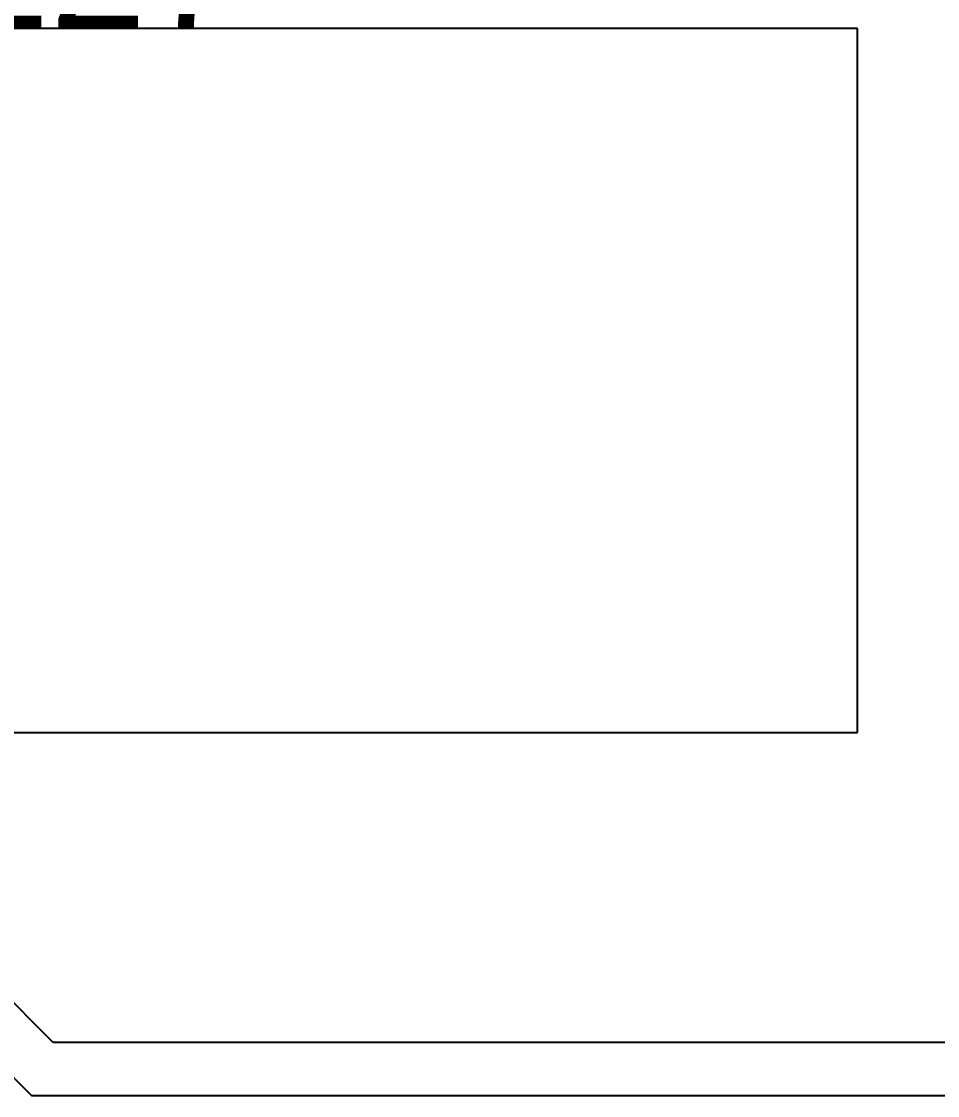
# Model space of a CAD drawing. Header units: inches. Extents: x 0 to 5379, y 0 to 5429.
# Drawn here: x 13.19 to 19.89, y 9.12 to 16.97 of the extents above; entities that cross this region are included whole.
import ezdxf

# ---------------------------------------------------------------- set-up
doc = ezdxf.new("R2010")
doc.units = ezdxf.units.IN
for name, color, linetype in [('SIG 01', 90, 'Continuous'), ('Top Layer', 1, 'Continuous'), ('Top Overlay', 2, 'Continuous')]:
    doc.layers.add(name, color=color, linetype=linetype)
doc.styles.add('Arial', font='', dxfattribs={"height": 0.2})
doc.styles.get('Arial').set_extended_font_data('Arial')

msp = doc.modelspace()

# ---------------------------------------------------------------- linework, layer by layer
at = {"layer": 'SIG 01'}
for p, q in [((13.42, 9.5068), (6.5607, 16.3661)), ((6.1722, 16.2052), (13.2591, 9.1183)), ((39.7301, 9.5068), (13.42, 9.5068)), ((13.2591, 9.1183), (39.7301, 9.1183))]:
    msp.add_line(p, q, dxfattribs=at)
at = {"layer": 'Top Layer'}
for p, q in [((19.304, 16.9234), (10.2795, 16.9234)), ((19.304, 11.7729), (19.304, 16.9234)), ((10.2795, 11.7729), (19.304, 11.7729))]:
    msp.add_line(p, q, dxfattribs=at)

# ---------------------------------------------------------------- texts
at = {"layer": 'Top Overlay', "style": 'Arial'}
msp.add_text('R127', height=0.9144, dxfattribs=at).set_placement((11.7607, 16.9165))

doc.saveas('drawing.dxf')
